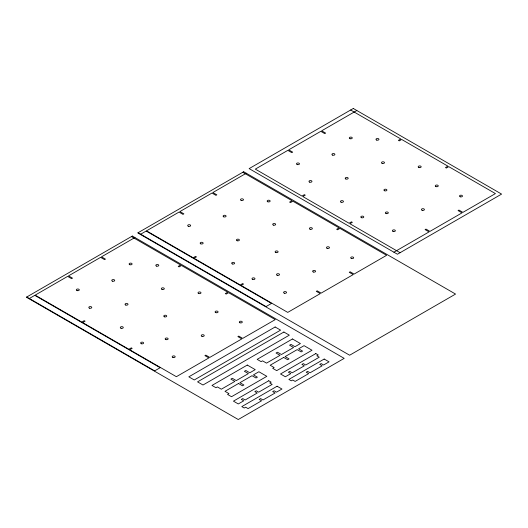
<?xml version="1.0" encoding="UTF-8"?>
<svg xmlns="http://www.w3.org/2000/svg" width="528" height="528" viewBox="0 0 528 528"><rect width="100%" height="100%" fill="white"/><g stroke="black" fill="none" stroke-linecap="round" stroke-linejoin="round"><path stroke-width="0.79" d="M28.987 298.703L34.782 295.35L160.136 367.719L154.684 370.867L26.75 297.007M134.911 237.541L101.488 256.839L105.461 259.136L104.577 259.644L100.61 257.347L68.534 275.867L72.508 278.157L71.623 278.672L67.65 276.375L35.138 295.145L81.774 322.073L84.203 320.674L85.087 321.182L82.658 322.582L128.858 349.259L131.287 347.853L132.165 348.361L129.736 349.767L176.378 376.695L208.89 357.918L204.917 355.628L205.801 355.12L209.774 357.41L241.85 338.89L237.877 336.6L238.755 336.092L242.728 338.382L275.246 319.612L228.604 292.684L226.175 294.089L225.298 293.575L227.726 292.175L181.526 265.505L179.098 266.904L178.213 266.396L180.642 264.997L131.419 236.577M140.349 234.406L146.15 231.053L271.504 303.422L266.053 306.57L138.118 232.709M246.279 173.243L212.857 192.542L216.83 194.839L215.945 195.347L211.972 193.05L179.903 211.57L183.876 213.86L182.992 214.375L179.018 212.078L146.507 230.848L193.142 257.776L195.571 256.377L196.456 256.885L194.027 258.284L240.22 284.962L242.649 283.556L243.533 284.064L241.105 285.47L287.747 312.398L320.258 293.621L316.285 291.331L317.17 290.822L321.143 293.113L353.212 274.593L349.239 272.303L350.123 271.795L354.097 274.085L386.615 255.314L339.973 228.386L337.544 229.792L336.659 229.277L339.088 227.878L292.895 201.208L290.466 202.607L289.582 202.099L292.01 200.699L242.788 172.28M356.829 110.517L321.664 130.812L325.637 133.109L324.76 133.617L320.786 131.327L288.71 149.84L292.684 152.137L291.799 152.645L287.826 150.355L255.314 169.125L301.95 196.053L304.379 194.647L305.263 195.155L302.834 196.561L349.034 223.232L351.463 221.833L352.341 222.341L349.912 223.74L400.085 252.707M393.908 252.199L429.066 231.898L425.093 229.601L425.977 229.093L429.95 231.383L462.026 212.87L458.053 210.573L458.931 210.065L462.904 212.362L495.422 193.585L448.78 166.663L446.351 168.062L445.474 167.554L447.902 166.148L401.702 139.478L399.274 140.884L398.389 140.369L400.818 138.97L350.651 110.002M132.33 236.049L26.4 297.211L238.26 419.522L344.19 358.367L132.33 236.049M243.698 171.752L137.768 232.914L349.628 355.225L455.558 294.07L243.698 171.752M353.298 108.478L249.137 168.617L397.439 254.232L501.6 194.099L353.298 108.478M275.147 326.984L188.819 376.827L194.271 379.969L280.599 330.132L275.147 326.984M283.879 332.026L197.551 381.863L202.996 385.011L289.324 335.168L283.879 332.026M247.295 365.053L211.985 385.433L215.959 387.73L217.371 386.912L221.344 389.209L234.861 381.401L230.888 379.111L232.3 378.292L236.273 380.589L248.378 373.6L244.405 371.303L245.817 370.491L249.79 372.781L255.242 369.64L247.295 365.053M292.466 338.969L257.156 359.357L261.129 361.647L262.541 360.835L266.515 363.125L280.031 355.324L276.058 353.027L277.471 352.216L281.444 354.506L293.555 347.516L289.582 345.226L290.994 344.408L294.967 346.705L300.412 343.556L292.466 338.969M238.511 383.506L224.987 391.314L228.961 393.604L227.548 394.423L231.521 396.713L266.831 376.332L258.885 371.745L253.44 374.887L257.413 377.183L256.001 377.995L252.028 375.705L239.923 382.694L243.896 384.985L242.484 385.803L238.511 383.506M283.681 357.43L270.164 365.231L274.131 367.528L272.719 368.339L276.692 370.636L312.002 350.249L304.062 345.662L298.61 348.81L302.584 351.1L301.171 351.919L297.198 349.622L285.094 356.611L289.067 358.908L287.654 359.72L283.681 357.43M268.739 380.761L233.435 401.148L238.286 403.953L243.738 400.805L241.309 399.406L242.722 398.587L245.15 399.993L257.255 393.004L254.826 391.598L256.238 390.786L258.667 392.185L272.184 384.384L269.755 382.978L271.168 382.166L268.739 380.761M315.823 353.582L280.513 373.969L285.371 376.768L290.816 373.626L288.387 372.22L289.799 371.408L292.228 372.808L304.333 365.818L301.904 364.419L303.316 363.601L305.745 365.006L319.268 357.199L316.84 355.799L318.252 354.981L315.823 353.582M277.108 386.225L241.798 406.606L244.226 408.012L245.639 407.194L248.068 408.599L261.584 400.792L259.156 399.392L260.568 398.574L262.997 399.98L275.101 392.99L272.672 391.585L274.085 390.773L276.514 392.172L281.965 389.03L277.108 386.225M324.185 359.04L288.875 379.427L291.304 380.827L292.717 380.015L295.145 381.414L308.662 373.613L306.233 372.207L307.646 371.395L310.075 372.794L322.186 365.805L319.757 364.406L321.169 363.587L323.598 364.993L329.043 361.845L324.185 359.04M200.779 243.844A1.498 0.865 0 0 0 203.148 243.23A1.498 0.865 0 0 0 201.043 242.352A1.498 0.865 0 0 0 200.779 243.844M351.43 258.522A1.498 0.865 0 0 0 353.674 257.776A1.498 0.865 0 0 0 351.43 257.024A1.498 0.865 0 0 0 351.43 258.522M267.907 201.815A1.498 0.865 0 0 0 270.158 201.069A1.498 0.865 0 0 0 267.907 200.317A1.498 0.865 0 0 0 267.907 201.815M284.308 293.192A1.498 0.865 0 0 0 286.552 292.446A1.498 0.865 0 0 0 284.308 291.694A1.498 0.865 0 0 0 284.308 293.192M275.86 252.536A1.498 0.865 0 0 0 278.111 251.783A1.498 0.865 0 0 0 275.86 251.038A1.498 0.865 0 0 0 275.86 252.536M310.121 229.251A1.498 0.865 0 0 0 312.365 228.505A1.498 0.865 0 0 0 310.121 227.753A1.498 0.865 0 0 0 310.121 229.251M223.72 216.83A1.498 0.865 0 0 0 226.09 216.223A1.498 0.865 0 0 0 223.984 215.345A1.498 0.865 0 0 0 223.72 216.83M273.431 225.126A1.498 0.865 0 0 0 275.675 224.38A1.498 0.865 0 0 0 273.431 223.628A1.498 0.865 0 0 0 273.431 225.126M313.348 272.019A1.498 0.865 0 0 0 315.599 271.267A1.498 0.865 0 0 0 313.348 270.521A1.498 0.865 0 0 0 313.348 272.019M232.406 263.967A1.498 0.865 0 0 0 234.65 263.215A1.498 0.865 0 0 0 232.406 262.469A1.498 0.865 0 0 0 232.406 263.967M327.083 248.312A1.498 0.865 0 0 0 329.452 247.698A1.498 0.865 0 0 0 327.353 246.82A1.498 0.865 0 0 0 327.083 248.312M188.417 226.301A1.498 0.865 0 0 0 190.661 225.548A1.498 0.865 0 0 0 188.417 224.803A1.498 0.865 0 0 0 188.417 226.301M277.134 275.246A1.498 0.865 0 0 0 279.503 274.633A1.498 0.865 0 0 0 277.405 273.755A1.498 0.865 0 0 0 277.134 275.246M237.145 240.761A1.498 0.865 0 0 0 239.389 240.009A1.498 0.865 0 0 0 237.145 239.263A1.498 0.865 0 0 0 237.145 240.761M241.223 200.429A1.498 0.865 0 0 0 243.474 199.683A1.498 0.865 0 0 0 241.223 198.931A1.498 0.865 0 0 0 241.223 200.429M252.734 279.451A1.498 0.865 0 0 0 254.984 278.698A1.498 0.865 0 0 0 252.734 277.952A1.498 0.865 0 0 0 252.734 279.451M89.542 308.187A1.498 0.865 0 0 0 91.786 307.435A1.498 0.865 0 0 0 89.542 306.689A1.498 0.865 0 0 0 89.542 308.187M239.93 322.773A1.498 0.865 0 0 0 242.299 322.159A1.498 0.865 0 0 0 240.2 321.281A1.498 0.865 0 0 0 239.93 322.773M156.545 266.112A1.498 0.865 0 0 0 158.789 265.366A1.498 0.865 0 0 0 156.545 264.614A1.498 0.865 0 0 0 156.545 266.112M172.94 357.489A1.498 0.865 0 0 0 175.184 356.743A1.498 0.865 0 0 0 172.94 355.991A1.498 0.865 0 0 0 172.94 357.489M164.498 316.833A1.498 0.865 0 0 0 166.742 316.081A1.498 0.865 0 0 0 164.498 315.335A1.498 0.865 0 0 0 164.498 316.833M198.752 293.548A1.498 0.865 0 0 0 200.996 292.802A1.498 0.865 0 0 0 198.752 292.05A1.498 0.865 0 0 0 198.752 293.548M112.484 281.18A1.498 0.865 0 0 0 114.728 280.427A1.498 0.865 0 0 0 112.484 279.682A1.498 0.865 0 0 0 112.484 281.18M162.063 289.423A1.498 0.865 0 0 0 164.314 288.677A1.498 0.865 0 0 0 162.063 287.925A1.498 0.865 0 0 0 162.063 289.423M201.98 336.316A1.498 0.865 0 0 0 204.23 335.564A1.498 0.865 0 0 0 201.98 334.818A1.498 0.865 0 0 0 201.98 336.316M121.037 328.264A1.498 0.865 0 0 0 123.281 327.512A1.498 0.865 0 0 0 121.037 326.766A1.498 0.865 0 0 0 121.037 328.264M215.846 312.655A1.498 0.865 0 0 0 218.097 311.903A1.498 0.865 0 0 0 215.846 311.157A1.498 0.865 0 0 0 215.846 312.655M77.048 290.598A1.498 0.865 0 0 0 79.292 289.846A1.498 0.865 0 0 0 77.048 289.1A1.498 0.865 0 0 0 77.048 290.598M165.898 339.59A1.498 0.865 0 0 0 168.148 338.844A1.498 0.865 0 0 0 165.898 338.092A1.498 0.865 0 0 0 165.898 339.59M125.776 305.059A1.498 0.865 0 0 0 128.02 304.306A1.498 0.865 0 0 0 125.776 303.56A1.498 0.865 0 0 0 125.776 305.059M129.862 264.726A1.498 0.865 0 0 0 132.106 263.98A1.498 0.865 0 0 0 129.862 263.228A1.498 0.865 0 0 0 129.862 264.726M141.365 343.748A1.498 0.865 0 0 0 143.616 342.995A1.498 0.865 0 0 0 141.365 342.25A1.498 0.865 0 0 0 141.365 343.748M309.718 182.16A1.498 0.865 0 0 0 311.962 181.414A1.498 0.865 0 0 0 309.718 180.662A1.498 0.865 0 0 0 309.718 182.16M460.238 196.799A1.498 0.865 0 0 0 462.482 196.046A1.498 0.865 0 0 0 460.238 195.301A1.498 0.865 0 0 0 460.238 196.799M376.721 140.092A1.498 0.865 0 0 0 378.965 139.339A1.498 0.865 0 0 0 376.721 138.593A1.498 0.865 0 0 0 376.721 140.092M393.116 231.462A1.498 0.865 0 0 0 395.36 230.716A1.498 0.865 0 0 0 393.116 229.964A1.498 0.865 0 0 0 393.116 231.462M384.542 190.76A1.498 0.865 0 0 0 386.912 190.146A1.498 0.865 0 0 0 384.813 189.268A1.498 0.865 0 0 0 384.542 190.76M418.928 167.528A1.498 0.865 0 0 0 421.172 166.775A1.498 0.865 0 0 0 418.928 166.03A1.498 0.865 0 0 0 418.928 167.528M332.528 155.107A1.498 0.865 0 0 0 334.897 154.493A1.498 0.865 0 0 0 332.798 153.615A1.498 0.865 0 0 0 332.528 155.107M382.107 163.35A1.498 0.865 0 0 0 384.476 162.743A1.498 0.865 0 0 0 382.378 161.865A1.498 0.865 0 0 0 382.107 163.35M422.156 210.289A1.498 0.865 0 0 0 424.406 209.543A1.498 0.865 0 0 0 422.156 208.791A1.498 0.865 0 0 0 422.156 210.289M341.081 202.191A1.498 0.865 0 0 0 343.451 201.577A1.498 0.865 0 0 0 341.352 200.699A1.498 0.865 0 0 0 341.081 202.191M435.89 186.582A1.498 0.865 0 0 0 438.26 185.968A1.498 0.865 0 0 0 436.161 185.09A1.498 0.865 0 0 0 435.89 186.582M297.224 164.571A1.498 0.865 0 0 0 299.468 163.825A1.498 0.865 0 0 0 297.224 163.073A1.498 0.865 0 0 0 297.224 164.571M386.074 213.563A1.498 0.865 0 0 0 388.324 212.817A1.498 0.865 0 0 0 386.074 212.065A1.498 0.865 0 0 0 386.074 213.563M345.82 178.985A1.498 0.865 0 0 0 348.19 178.372A1.498 0.865 0 0 0 346.091 177.494A1.498 0.865 0 0 0 345.82 178.985M350.038 138.706A1.498 0.865 0 0 0 352.282 137.953A1.498 0.865 0 0 0 350.038 137.207A1.498 0.865 0 0 0 350.038 138.706M361.541 217.721A1.498 0.865 0 0 0 363.792 216.975A1.498 0.865 0 0 0 361.541 216.223A1.498 0.865 0 0 0 361.541 217.721"/></g></svg>
